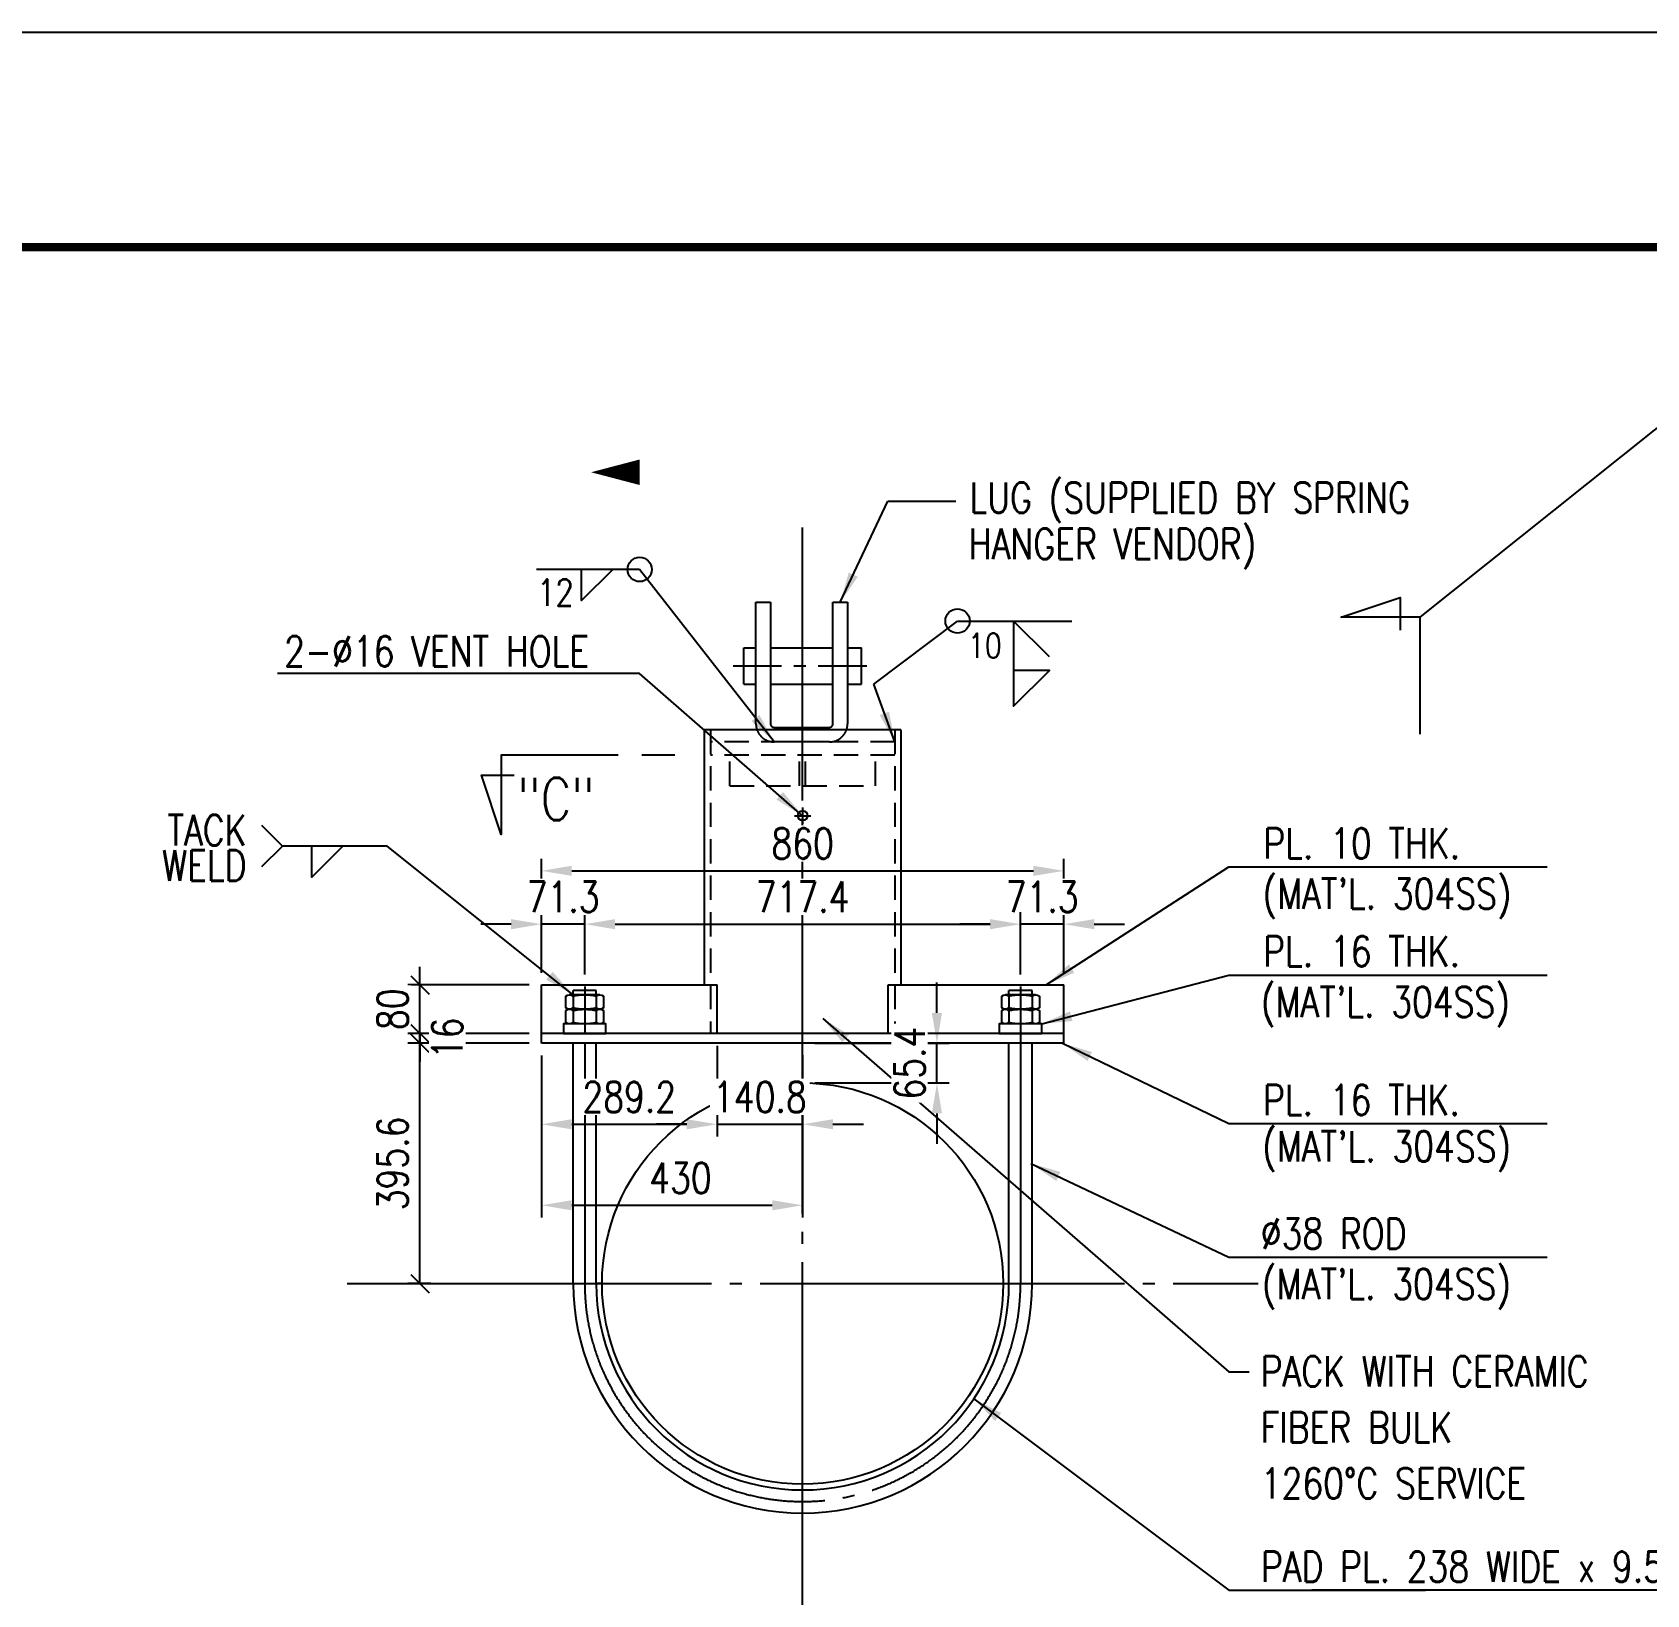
# Model space of a CAD drawing. Header units: millimetres. Extents: x 0 to 91981, y -132907 to 77676.
# Drawn here: x 27057 to 35030, y 69961 to 77676 of the extents above; entities that cross this region are included whole.
import ezdxf
from ezdxf.enums import TextEntityAlignment as Align

# ---------------------------------------------------------------- set-up
doc = ezdxf.new("R2010")
doc.units = ezdxf.units.MM
doc.header["$LTSCALE"] = 60
for name, pattern in [('CENTER', [7, 4, -1, 1, -1]), ('JNK-CENTER', [34, 30, -1.5, 1, -1.5]), ('JNK-HIDDEN', [3, 2, -1]), ('PHA', [30, 20, -2, 2, -2, 2, -2])]:
    doc.linetypes.add(name, pattern=pattern)
for name, color, linetype in [('C', 1, 'CENTER'), ('CEN-R', 1, 'JNK-CENTER'), ('CENTER-R', 1, 'CENTER'), ('CON-C', 4, 'Continuous'), ('CON-G', 3, 'Continuous'), ('CON-W', 7, 'Continuous'), ('CON-Y', 2, 'Continuous'), ('Dim-W', 7, 'Continuous'), ('HID-Y', 2, 'JNK-HIDDEN'), ('PAN-W', 6, 'PHA'), ('TXT-Y', 2, 'Continuous')]:
    doc.layers.add(name, color=color, linetype=linetype)
doc.layers.add('CONT-G', color=3, linetype='Continuous', lineweight=25)
doc.styles.add('SIMPLEX', font='simplex.shx', dxfattribs={"width": 0.8})
doc.dimstyles.new('DIM60', dxfattribs={"dimscale": 60, "dimtxt": 2.5, "dimasz": 2.5, "dimexe": 1, "dimexo": 1, "dimgap": 1, "dimtad": 1, "dimdsep": 46, "dimtxsty": 'SIMPLEX', "dimcen": 0, "dimclrd": 256, "dimclre": 256, "dimclrt": 2, "dimadec": 1, "dimazin": 2, "dimtfac": 1, "dimtix": 1, "dimtmove": 2, "dimatfit": 2, "dimfxl": 1, "dimarcsym": 1})
doc.dimstyles.new('DIM60x3', dxfattribs={"dimscale": 60, "dimtxt": 2.5, "dimasz": 2.5, "dimexe": 1, "dimexo": 1, "dimgap": 1, "dimtad": 1, "dimdec": 1, "dimlfac": 0.333333, "dimdsep": 46, "dimtxsty": 'SIMPLEX', "dimcen": 0, "dimclrd": 256, "dimclre": 256, "dimclrt": 2, "dimadec": 1, "dimazin": 2, "dimtfac": 1, "dimtdec": 1, "dimtix": 1, "dimtmove": 2, "dimatfit": 2, "dimldrblk": 'NONE', "dimfxl": 1, "dimtfill": 1, "dimarcsym": 1})

# ---------------------------------------------------------------- blocks, each defined once
blk = doc.blocks.new('_Oblique')
at = {"color": 0, "linetype": 'ByBlock', "lineweight": -2}
blk.add_line((-0.5, -0.5), (0.5, 0.5), dxfattribs=at)
blk = doc.blocks.new('*D828')
at = {"layer": 'DEFPOINTS', "color": 0, "ltscale": 60, "transparency": 16777216}
for p in [(28971.3, 72683.9), (29571, 72683.9), (29084.3, 71497.1)]:
    blk.add_point(p, dxfattribs=at)
at = {"layer": 'Dim-W', "linetype": 'ByBlock', "lineweight": -2, "ltscale": 60, "transparency": 16777216}
for p, q in [((29511, 72683.9), (28911.3, 72683.9)), ((28971.3, 71497.1), (28971.3, 72683.9)), ((29024.3, 71497.1), (28911.3, 71497.1))]:
    blk.add_line(p, q, dxfattribs=at)
at = {"layer": 'Dim-W', "lineweight": -2, "ltscale": 60, "transparency": 16777216, "xscale": 90, "yscale": 90, "zscale": 90}
for p, rotation in [((28971.3, 72683.9), 90), ((28971.3, 71497.1), 270)]:
    blk.add_blockref('_Oblique', p, dxfattribs=dict(at, rotation=rotation))
at = {"layer": 'Dim-W', "color": 2, "ltscale": 60, "transparency": 16777216, "insert": (28836.3, 72090.5), "char_height": 150, "attachment_point": 5, "rotation": 90, "style": 'SIMPLEX', "bg_fill": 3, "box_fill_scale": 1.1, "bg_fill_color": 256, "bg_fill_true_color": 13158600, "bg_fill_transparency": 0}
blk.add_mtext('395.6', dxfattribs=at)
blk = doc.blocks.new('_None')
blk = doc.blocks.new('*D829')
at = {"layer": 'DEFPOINTS', "color": 0, "ltscale": 60, "transparency": 16777216}
for p in [(28971.3, 72971.9), (29571.3, 72971.9), (29571.3, 72731.9)]:
    blk.add_point(p, dxfattribs=at)
at = {"layer": 'Dim-W', "linetype": 'ByBlock', "lineweight": -2, "ltscale": 60, "transparency": 16777216}
for p, q in [((28971.3, 72971.9), (28971.3, 73061.9)), ((29511.3, 72971.9), (28911.3, 72971.9)), ((28971.3, 72731.9), (28971.3, 72971.9)), ((29511.3, 72731.9), (28911.3, 72731.9)), ((28971.3, 72731.9), (28971.3, 72641.9))]:
    blk.add_line(p, q, dxfattribs=at)
at = {"layer": 'Dim-W', "lineweight": -2, "ltscale": 60, "transparency": 16777216, "xscale": 90, "yscale": 90, "zscale": 90}
for p, rotation in [((28971.3, 72971.9), 270), ((28971.3, 72731.9), 90)]:
    blk.add_blockref('_Oblique', p, dxfattribs=dict(at, rotation=rotation))
at = {"layer": 'Dim-W', "color": 2, "ltscale": 60, "transparency": 16777216, "insert": (28836.3, 72851.9), "char_height": 150, "attachment_point": 5, "rotation": 90, "style": 'SIMPLEX', "bg_fill": 3, "box_fill_scale": 1.1, "bg_fill_color": 256, "bg_fill_true_color": 13158600, "bg_fill_transparency": 0}
blk.add_mtext('80', dxfattribs=at)
blk = doc.blocks.new('*D830')
at = {"layer": 'DEFPOINTS', "color": 0, "ltscale": 60, "transparency": 16777216}
for p in [(28971.3, 72731.9), (29571, 72731.9), (29571.3, 72683.9)]:
    blk.add_point(p, dxfattribs=at)
at = {"layer": 'Dim-W', "linetype": 'ByBlock', "lineweight": -2, "ltscale": 60, "transparency": 16777216}
for p, q in [((28971.3, 72731.9), (28971.3, 72821.9)), ((29511, 72731.9), (28911.3, 72731.9)), ((28971.3, 72683.9), (28971.3, 72731.9)), ((29511.3, 72683.9), (28911.3, 72683.9)), ((28971.3, 72683.9), (28971.3, 72593.9))]:
    blk.add_line(p, q, dxfattribs=at)
at = {"layer": 'Dim-W', "lineweight": -2, "ltscale": 60, "transparency": 16777216, "xscale": 90, "yscale": 90, "zscale": 90}
for p, rotation in [((28971.3, 72731.9), 270), ((28971.3, 72683.9), 90)]:
    blk.add_blockref('_Oblique', p, dxfattribs=dict(at, rotation=rotation))
at = {"layer": 'Dim-W', "color": 2, "ltscale": 60, "transparency": 16777216, "insert": (29106.3, 72707.9), "char_height": 150, "attachment_point": 5, "rotation": 90, "style": 'SIMPLEX', "bg_fill": 3, "box_fill_scale": 1.1, "bg_fill_color": 256, "bg_fill_true_color": 13158600, "bg_fill_transparency": 0}
blk.add_mtext('16', dxfattribs=at)
blk = doc.blocks.new('*D831')
at = {"layer": 'DEFPOINTS', "color": 0, "ltscale": 60, "transparency": 16777216}
for p in [(32151, 73535.3), (29571, 72971.9), (32151, 72971.9)]:
    blk.add_point(p, dxfattribs=at)
at = {"layer": 'Dim-W', "linetype": 'ByBlock', "lineweight": -2, "ltscale": 60, "transparency": 16777216}
for p, q in [((29571, 73031.9), (29571, 73595.3)), ((32151, 73031.9), (32151, 73595.3)), ((29721, 73535.3), (32001, 73535.3))]:
    blk.add_line(p, q, dxfattribs=at)
at = {"layer": 'Dim-W', "ltscale": 60, "transparency": 16777216}
for points in [[(29721, 73560.3), (29721, 73510.3), (29571, 73535.3)], [(32001, 73560.3), (32001, 73510.3), (32151, 73535.3)]]:
    blk.add_solid(points, dxfattribs=at)
at = {"layer": 'Dim-W', "color": 2, "ltscale": 60, "transparency": 16777216, "insert": (30861, 73670.3), "char_height": 150, "attachment_point": 5, "style": 'SIMPLEX', "bg_fill": 3, "box_fill_scale": 1.1, "bg_fill_color": 256, "bg_fill_true_color": 13158600, "bg_fill_transparency": 0}
blk.add_mtext('860', dxfattribs=at)
blk = doc.blocks.new('*D832')
at = {"layer": 'DEFPOINTS', "color": 0, "ltscale": 60, "transparency": 16777216}
for p in [(31937.2, 73271.9), (31937.2, 72963.9), (32151, 72971.9)]:
    blk.add_point(p, dxfattribs=at)
at = {"layer": 'Dim-W', "linetype": 'ByBlock', "lineweight": -2, "ltscale": 60, "transparency": 16777216}
for p, q in [((31937.2, 73023.9), (31937.2, 73331.9)), ((32151, 73031.9), (32151, 73331.9)), ((31787.2, 73271.9), (31637.2, 73271.9)), ((32151, 73271.9), (31937.2, 73271.9)), ((32301, 73271.9), (32451, 73271.9))]:
    blk.add_line(p, q, dxfattribs=at)
at = {"layer": 'Dim-W', "ltscale": 60, "transparency": 16777216}
for points in [[(31787.2, 73296.9), (31787.2, 73246.9), (31937.2, 73271.9)], [(32301, 73296.9), (32301, 73246.9), (32151, 73271.9)]]:
    blk.add_solid(points, dxfattribs=at)
at = {"layer": 'Dim-W', "color": 2, "ltscale": 60, "transparency": 16777216, "insert": (32044.1, 73406.9), "char_height": 150, "attachment_point": 5, "style": 'SIMPLEX', "bg_fill": 3, "box_fill_scale": 1.1, "bg_fill_color": 256, "bg_fill_true_color": 13158600, "bg_fill_transparency": 0}
blk.add_mtext('71.3', dxfattribs=at)
blk = doc.blocks.new('*D833')
at = {"layer": 'DEFPOINTS', "color": 0, "ltscale": 60, "transparency": 16777216}
for p in [(31937.2, 73271.9), (29784.9, 72963.9), (31937.2, 72963.9)]:
    blk.add_point(p, dxfattribs=at)
at = {"layer": 'Dim-W', "linetype": 'ByBlock', "lineweight": -2, "ltscale": 60, "transparency": 16777216}
for p, q in [((29784.9, 73023.9), (29784.9, 73331.9)), ((31937.2, 73023.9), (31937.2, 73331.9)), ((29934.9, 73271.9), (31787.2, 73271.9))]:
    blk.add_line(p, q, dxfattribs=at)
at = {"layer": 'Dim-W', "ltscale": 60, "transparency": 16777216}
for points in [[(29934.9, 73296.9), (29934.9, 73246.9), (29784.9, 73271.9)], [(31787.2, 73296.9), (31787.2, 73246.9), (31937.2, 73271.9)]]:
    blk.add_solid(points, dxfattribs=at)
at = {"layer": 'Dim-W', "color": 2, "ltscale": 60, "transparency": 16777216, "insert": (30861, 73406.9), "char_height": 150, "attachment_point": 5, "style": 'SIMPLEX', "bg_fill": 3, "box_fill_scale": 1.1, "bg_fill_color": 256, "bg_fill_true_color": 13158600, "bg_fill_transparency": 0}
blk.add_mtext('717.4', dxfattribs=at)
blk = doc.blocks.new('*D834')
at = {"layer": 'DEFPOINTS', "color": 0, "ltscale": 60, "transparency": 16777216}
for p in [(29571, 72683.9), (30861, 72684.4), (30861, 71883.9)]:
    blk.add_point(p, dxfattribs=at)
at = {"layer": 'Dim-W', "linetype": 'ByBlock', "lineweight": -2, "ltscale": 60, "transparency": 16777216}
for p, q in [((29571, 72623.9), (29571, 71823.9)), ((30861, 72624.4), (30861, 71823.9)), ((29721, 71883.9), (30711, 71883.9))]:
    blk.add_line(p, q, dxfattribs=at)
at = {"layer": 'Dim-W', "ltscale": 60, "transparency": 16777216}
for points in [[(29721, 71908.9), (29721, 71858.9), (29571, 71883.9)], [(30711, 71908.9), (30711, 71858.9), (30861, 71883.9)]]:
    blk.add_solid(points, dxfattribs=at)
at = {"layer": 'Dim-W', "color": 2, "ltscale": 60, "transparency": 16777216, "insert": (30257.7, 72018.9), "char_height": 150, "attachment_point": 5, "style": 'SIMPLEX', "bg_fill": 3, "box_fill_scale": 1.1, "bg_fill_color": 256, "bg_fill_true_color": 13158600, "bg_fill_transparency": 0}
blk.add_mtext('430', dxfattribs=at)
blk = doc.blocks.new('weld-sy2')
blk.add_lwpolyline([(2.56, 0), (0, -2.56), (0, 0)])
at = {"style": 'SIMPLEX', "width": 0.8}
blk.add_attdef('4', text='', height=2.2, dxfattribs=at).set_placement((-0.6504, -2.992), align=Align.RIGHT)
blk = doc.blocks.new('weld-sy8')
blk.add_lwpolyline([(3.2, -3.2), (0, 0), (0, -7.6), (3.2, -4.4), (0, -4.4)])
blk = doc.blocks.new('SECMARK2')
at = {"layer": 'CON-C'}
blk.add_line((0, 0), (-2.72, 0), dxfattribs=at)
blk.add_lwpolyline([(-4.67, 0), (-14.32, 0), (-14.32, 6.51), (-15.93, 1.64), (-13.23, 1.64)], dxfattribs=at)
at = {"layer": 'CON-C', "style": 'SIMPLEX', "width": 0.8}
blk.add_attdef('TAG', (-12.98, 1.18), '', height=3.5, dxfattribs=at)
blk = doc.blocks.new('*D880')
at = {"layer": 'DEFPOINTS', "color": 0, "ltscale": 60, "transparency": 16777216}
for p in [(29571, 73271.9), (29571, 72971.9), (29784.9, 72963.9)]:
    blk.add_point(p, dxfattribs=at)
at = {"layer": 'Dim-W', "linetype": 'ByBlock', "lineweight": -2, "ltscale": 60, "transparency": 16777216}
for p, q in [((29571, 73031.9), (29571, 73331.9)), ((29784.9, 73023.9), (29784.9, 73331.9)), ((29421, 73271.9), (29271, 73271.9)), ((29784.9, 73271.9), (29571, 73271.9)), ((29934.9, 73271.9), (30084.9, 73271.9))]:
    blk.add_line(p, q, dxfattribs=at)
at = {"layer": 'Dim-W', "ltscale": 60, "transparency": 16777216}
for points in [[(29421, 73296.9), (29421, 73246.9), (29571, 73271.9)], [(29934.9, 73296.9), (29934.9, 73246.9), (29784.9, 73271.9)]]:
    blk.add_solid(points, dxfattribs=at)
at = {"layer": 'Dim-W', "color": 2, "ltscale": 60, "transparency": 16777216, "insert": (29678, 73406.9), "char_height": 150, "attachment_point": 5, "style": 'SIMPLEX', "bg_fill": 3, "box_fill_scale": 1.1, "bg_fill_color": 256, "bg_fill_true_color": 13158600, "bg_fill_transparency": 0}
blk.add_mtext('71.3', dxfattribs=at)
blk = doc.blocks.new('*D941')
at = {"layer": 'DEFPOINTS', "color": 0, "ltscale": 60, "transparency": 16777216}
for p in [(30861, 72683.9), (31524.4, 72683.9), (30861, 72487.7)]:
    blk.add_point(p, dxfattribs=at)
at = {"layer": 'Dim-W', "linetype": 'ByBlock', "lineweight": -2, "ltscale": 60, "transparency": 16777216}
for p, q in [((31524.4, 72833.9), (31524.4, 72983.9)), ((30921, 72683.9), (31584.4, 72683.9)), ((31524.4, 72487.7), (31524.4, 72683.9)), ((30921, 72487.7), (31584.4, 72487.7)), ((31524.4, 72337.7), (31524.4, 72187.7))]:
    blk.add_line(p, q, dxfattribs=at)
at = {"layer": 'Dim-W', "ltscale": 60, "transparency": 16777216}
for points in [[(31499.4, 72833.9), (31549.4, 72833.9), (31524.4, 72683.9)], [(31499.4, 72337.7), (31549.4, 72337.7), (31524.4, 72487.7)]]:
    blk.add_solid(points, dxfattribs=at)
at = {"layer": 'Dim-W', "color": 2, "ltscale": 60, "transparency": 16777216, "insert": (31389.4, 72585.8), "char_height": 150, "attachment_point": 5, "rotation": 90, "style": 'SIMPLEX', "bg_fill": 3, "box_fill_scale": 1.1, "bg_fill_color": 256, "bg_fill_true_color": 13158600, "bg_fill_transparency": 0}
blk.add_mtext('65.4', dxfattribs=at)
blk = doc.blocks.new('U-BEND NUTS')
at = {"layer": 'CENTER-R'}
blk.add_line((0, 232), (0, 0), dxfattribs=at)
at = {"layer": 'CON-W', "color": 3}
for p, q in [((74.6, 192), (-74.6, 192)), ((57, 212), (-57, 212)), ((-57, 192), (-57, 212)), ((-57, 185.3), (-57, 126.7)), ((57, 192), (57, 212)), ((57, 185.3), (57, 126.7)), ((74.6, 120), (-74.6, 120)), ((74.6, 120), (-74.6, 120)), ((-57, 113.3), (-57, 54.7)), ((57, 113.3), (57, 54.7)), ((74.6, 48), (-74.6, 48))]:
    blk.add_line(p, q, dxfattribs=at)
for points in [[(-93, 185.3, -0.372659), (-57, 185.3, -0.117627), (57, 185.3, -0.372659), (93, 185.3), (93, 126.7, -0.372659), (57, 126.7, -0.117627), (-57, 126.7, -0.372659), (-93, 126.7)], [(-93, 113.3, -0.372659), (-57, 113.3, -0.117627), (57, 113.3, -0.372659), (93, 113.3), (93, 54.7, -0.372659), (57, 54.7, -0.117627), (-57, 54.7, -0.372659), (-93, 54.7)]]:
    blk.add_lwpolyline(points, format="xyb", close=True, dxfattribs=at)
blk.add_lwpolyline([(105, 0), (105, 48), (-105, 48), (-105, 0)], close=True, dxfattribs=at)
blk = doc.blocks.new('*D943')
at = {"layer": 'DEFPOINTS', "color": 0, "ltscale": 60, "transparency": 16777216}
for p in [(30438.6, 72731.9), (29571, 72683.9), (30438.6, 72283.9)]:
    blk.add_point(p, dxfattribs=at)
at = {"layer": 'Dim-W', "linetype": 'ByBlock', "lineweight": -2, "ltscale": 60, "transparency": 16777216}
for p, q in [((30438.6, 72671.9), (30438.6, 72223.9)), ((29571, 72623.9), (29571, 72223.9)), ((29721, 72283.9), (30288.6, 72283.9))]:
    blk.add_line(p, q, dxfattribs=at)
at = {"layer": 'Dim-W', "ltscale": 60, "transparency": 16777216}
for points in [[(29721, 72308.9), (29721, 72258.9), (29571, 72283.9)], [(30288.6, 72308.9), (30288.6, 72258.9), (30438.6, 72283.9)]]:
    blk.add_solid(points, dxfattribs=at)
at = {"layer": 'Dim-W', "color": 2, "ltscale": 60, "transparency": 16777216, "insert": (30004.8, 72418.9), "char_height": 150, "attachment_point": 5, "style": 'SIMPLEX', "bg_fill": 3, "box_fill_scale": 1.1, "bg_fill_color": 256, "bg_fill_true_color": 13158600, "bg_fill_transparency": 0}
blk.add_mtext('289.2', dxfattribs=at)
blk = doc.blocks.new('*D944')
at = {"layer": 'DEFPOINTS', "color": 0, "ltscale": 60, "transparency": 16777216}
for p in [(30438.6, 72731.9), (30861, 72684.4), (30861, 72283.9)]:
    blk.add_point(p, dxfattribs=at)
at = {"layer": 'Dim-W', "linetype": 'ByBlock', "lineweight": -2, "ltscale": 60, "transparency": 16777216}
for p, q in [((30438.6, 72671.9), (30438.6, 72223.9)), ((30861, 72624.4), (30861, 72223.9)), ((30288.6, 72283.9), (30138.6, 72283.9)), ((30438.6, 72283.9), (30861, 72283.9)), ((31011, 72283.9), (31161, 72283.9))]:
    blk.add_line(p, q, dxfattribs=at)
at = {"layer": 'Dim-W', "ltscale": 60, "transparency": 16777216}
for points in [[(30288.6, 72308.9), (30288.6, 72258.9), (30438.6, 72283.9)], [(31011, 72308.9), (31011, 72258.9), (30861, 72283.9)]]:
    blk.add_solid(points, dxfattribs=at)
at = {"layer": 'Dim-W', "color": 2, "ltscale": 60, "transparency": 16777216, "insert": (30649.8, 72418.9), "char_height": 150, "attachment_point": 5, "style": 'SIMPLEX', "bg_fill": 3, "box_fill_scale": 1.1, "bg_fill_color": 256, "bg_fill_true_color": 13158600, "bg_fill_transparency": 0}
blk.add_mtext('140.8', dxfattribs=at)
blk = doc.blocks.new('TITLE')
at = {"color": 7}
blk.add_line((841, 594.85), (0, 594.85), dxfattribs=at)
at = {"color": 7, "const_width": 0.707}
blk.add_lwpolyline([(823.32, 577.17), (27.94, 577.17)], dxfattribs=at)

msp = doc.modelspace()

# ---------------------------------------------------------------- linework, layer by layer
at = {"elevation": -1544.59734}
msp.add_lwpolyline([(30056.01995, 75023.50973, 0, 0, 0), (30056.01995, 75503.50973, 126, 0, 0), (29816.01995, 75503.50973, 0, 0, 0)], format="xyseb", dxfattribs=at)
msp.add_lwpolyline([(28190.74218, 73557.01918), (28291.54218, 73657.81918), (28190.74218, 73758.61918)])
at = {"layer": 'C'}
msp.add_line((30517.51327, 74546.8525), (31220.4049, 74546.8525), dxfattribs=at)
msp.add_line((30517.51327, 74546.8525), (31220.4049, 74546.8525), dxfattribs=at)
at = {"layer": 'CEN-R'}
for p, q in [((30861.03021, 69803.23834), (30861.03021, 75230.79597)), ((30861.03021, 73847.3027), (30861.03021, 73767.3027)), ((30821.03021, 73807.3027), (30901.03021, 73807.3027)), ((31937.1902, 72731.85252), (31937.19021, 71497.13185)), ((28611.03021, 71497.13185), (33111.03021, 71497.13185))]:
    msp.add_line(p, q, dxfattribs=at)
msp.add_arc((30861.03021, 71497.13185), 1076.16, 180, 0, dxfattribs=at)
at = {"layer": 'CON-C'}
for points in [[(33911.28267, 74788.47511), (35402.03001, 75978.39418), (37180.35184, 74594.16604), (36985.71559, 74951.34189), (36716.07976, 74745.01957)], [(33911.28267, 74209.47511), (33911.28267, 74788.47511), (33520.68267, 74788.47511), (33812.68267, 74885.47511), (33812.68267, 74723.47511)]]:
    msp.add_lwpolyline(points, dxfattribs=at)
at = {"layer": 'CON-G'}
for p, q in [((29571.0302, 72683.8525), (29571.0302, 72731.8525)), ((32151.03021, 72731.85252), (29571.03021, 72731.8525)), ((32151.03022, 72683.8525), (32151.03022, 72731.8525))]:
    msp.add_line(p, q, dxfattribs=at)
at = {"layer": 'CON-W'}
msp.add_line((31626.18199, 74768.72944, 604.47657), (32191.35501, 74768.72944, 604.47657), dxfattribs=at)
at = {"layer": 'CON-W', "color": 3}
for p, q in [((29571.0302, 72731.85252), (29571.03021, 72971.85252)), ((32151.03022, 72731.85252), (32151.03021, 72971.85252)), ((29727.87021, 71497.13185), (29727.87021, 72683.8525)), ((29841.87021, 71497.13185), (29841.87021, 72683.8525)), ((31880.19021, 71497.13185), (31880.19021, 72683.8525)), ((31994.19021, 71497.13185), (31994.19021, 72683.8525)), ((29870.43021, 71497.13185), (29841.87021, 71497.13185)), ((31851.63021, 71497.13185), (31880.19021, 71497.13185))]:
    msp.add_line(p, q, dxfattribs=at)
at = {"layer": 'CON-W'}
for centre in [(30056.01995, 75023.50973, -1217.17253), (31626.18199, 74768.72944, 604.47657)]:
    msp.add_circle(centre, 60, dxfattribs=at)
at = {"layer": 'CON-W', "color": 3}
msp.add_circle((30861.03021, 71497.13185), 990.6, dxfattribs=at)
for radius in [1133.16, 1019.16]:
    msp.add_arc((30861.03021, 71497.13185), radius, 180, 0, dxfattribs=at)
at = {"layer": 'CONT-G'}
for p, q in [((31346.8802, 74231.8525), (30375.1802, 74231.8525)), ((30375.1802, 74231.8525), (30375.1802, 72971.85252)), ((31346.8802, 74231.8525), (30375.1802, 74231.8525)), ((31346.8802, 74231.8525), (31346.8802, 72971.85252))]:
    msp.add_line(p, q, dxfattribs=at)
msp.add_circle((30861.03021, 73807.3027), 24, dxfattribs=at)
at = {"layer": 'HID-Y', "color": 2}
for p, q in [((30406.1102, 74231.8525), (30406.1102, 72731.8525)), ((30406.1102, 74231.8525), (30406.1102, 72731.8525)), ((31315.9502, 74231.8525), (31315.9502, 72731.8525)), ((31315.9502, 74231.8525), (31315.9502, 72731.8525)), ((31315.9502, 74171.8525), (30406.1102, 74171.8525)), ((31315.9502, 74171.8525), (30406.1102, 74171.8525)), ((31315.9502, 74105.8525), (30406.1102, 74105.8525)), ((30501.03021, 73955.8525), (30501.03021, 74105.8525)), ((30846.03021, 73955.8525), (30846.03021, 74105.8525)), ((30876.03021, 73955.8525), (30876.03021, 74105.8525)), ((31221.03021, 73955.8525), (31221.03021, 74105.8525)), ((30501.03021, 73955.8525), (31221.03021, 73955.8525))]:
    msp.add_line(p, q, dxfattribs=at)
at = {"layer": 'PAN-W'}
for p, q in [((30570.42601, 74636.8525), (30630.42601, 74636.8525)), ((30570.42601, 74456.8525), (30570.42601, 74636.8525)), ((30570.42601, 74636.8525), (30630.42601, 74636.8525)), ((30570.42601, 74456.8525), (30570.42601, 74636.8525)), ((30702.42601, 74636.8525), (31011.03021, 74636.8525)), ((30702.42601, 74636.8525), (31011.03021, 74636.8525)), ((31083.03021, 74636.8525), (31151.63443, 74636.8525)), ((31083.03021, 74636.8525), (31151.63443, 74636.8525)), ((31151.63443, 74456.8525), (31151.63443, 74636.8525)), ((31151.63443, 74456.8525), (31151.63443, 74636.8525)), ((30570.42601, 74456.8525), (30630.42601, 74456.8525)), ((30570.42601, 74456.8525), (30630.42601, 74456.8525)), ((30702.42601, 74456.8525), (31011.03021, 74456.8525)), ((30702.42601, 74456.8525), (31011.03021, 74456.8525)), ((31083.03021, 74456.8525), (31151.63443, 74456.8525)), ((31083.03021, 74456.8525), (31151.63443, 74456.8525))]:
    msp.add_line(p, q, dxfattribs=at)
msp.add_lwpolyline([(30702.42601, 74261.8525, 0.4142135624), (30720.42601, 74243.8525), (30993.03021, 74243.8525, 0.4142135624), (31011.03021, 74261.8525), (31011.03021, 74861.8525), (31083.03021, 74861.8525), (31083.03021, 74261.8525, -0.4142135624), (30993.03021, 74171.8525), (30720.42601, 74171.8525, -0.4142135624), (30630.42601, 74261.8525), (30630.42601, 74861.8525), (30702.42601, 74861.8525)], format="xyb", close=True, dxfattribs=at)
msp.add_lwpolyline([(30702.42601, 74261.8525, 0.4142135624), (30720.42601, 74243.8525), (30993.03021, 74243.8525, 0.4142135624), (31011.03021, 74261.8525), (31011.03021, 74861.8525), (31083.03021, 74861.8525), (31083.03021, 74261.8525, -0.4142135624), (30993.03021, 74171.8525), (30720.42601, 74171.8525, -0.4142135624), (30630.42601, 74261.8525), (30630.42601, 74861.8525), (30702.42601, 74861.8525)], format="xyb", close=True, dxfattribs=at)

# ---------------------------------------------------------------- block references
at = {"layer": 'CON-W', "xscale": 60, "yscale": 60, "zscale": 60}
msp.add_blockref('weld-sy2', (29769.46313, 75023.50973, -1217.17253), dxfattribs=at).add_auto_attribs({'4': '12'})
at = {"layer": 'CON-W'}
for name, p, xscale, yscale, zscale in [('weld-sy8', (31903.10507, 74768.72944, 604.47657), 55.38461538461539, 55.38461538461539, 55.38461538461539), ('weld-sy2', (28436.6665, 73657.81918), 60, 60, 60)]:
    msp.add_blockref(name, p, dxfattribs=dict(at, xscale=xscale, yscale=yscale, zscale=zscale))

# ---------------------------------------------------------------- texts
at = {"style": 'SIMPLEX', "width": 0.8}
msp.add_attdef('10', text='', height=121.84615, dxfattribs=at).set_placement((31844.43829, 74586.82341, 604.47657), align=Align.RIGHT)
at = {"layer": 'CON-Y', "style": 'SIMPLEX', "width": 0.8}
for s, p in [('LUG (SUPPLIED BY SPRING', (31685.28975, 75303.086, 354.71021)), ('HANGER VENDOR)', (31681.83539, 75075.07396, 354.71021)), ('2-%%C16 VENT HOLE', (28300.12767, 74544.34852, -327.42481)), ('PL. 10 THK.', (33136.77623, 73595.60377)), ("(MAT'L. 304SS)", (33132.98195, 73347.61989)), ('PL. 16 THK.', (33135.999, 73062.97661)), ("(MAT'L. 304SS)", (33125.1601, 72813.23747)), ('PL. 16 THK.', (33135.03997, 72328.82533)), ("(MAT'L. 304SS)", (33131.24569, 72099.72947)), ('%%C38 ROD', (33123.58679, 71669.08305)), ("(MAT'L. 304SS)", (33130.18679, 71419.99731))]:
    msp.add_text(s, height=150, dxfattribs=at).set_placement(p)
for tag, p in [('TACK', (28114.94866, 73736.07865)), ('WELD', (28114.94866, 73561.67776))]:
    msp.add_attdef(tag, text='TYP.', height=150, dxfattribs=at).set_placement(p, align=Align.MIDDLE_RIGHT)
at = {"layer": 'TXT-Y', "style": 'SIMPLEX', "width": 0.8}
for s, p in [('PACK WITH CERAMIC', (33123.51203, 70988.9923, -1230.1253)), ('FIBER BULK', (33123.51203, 70712.33592, -1230.1253)), ('1260%%DC SERVICE', (33123.51203, 70435.6794, -1230.1253)), ('PAD PL. 238 WIDE x 9.52 THK. ', (33124.98254, 70023.91602))]:
    msp.add_text(s, height=150, dxfattribs=at).set_placement(p)

# ---------------------------------------------------------------- leaders
at = {"layer": 'Dim-W'}
for points, override in [([(31047.03021, 74861.8525), (31282.09485, 75360.35432), (31618.2245, 75360.35432)], {"dimtad": 0}), ([(30720.42601, 74171.8525, -327.42481), (30056.01995, 75023.50973, -327.42481), (29546.95897, 75023.50973, -327.42481)], {"dimgap": 1, "dimtad": 0}), ([(31315.95023, 74171.8525), (31212.47603, 74456.8525), (31626.18199, 74768.72944)], {"dimgap": 1, "dimtad": 0}), ([(30960.59002, 72805.74621), (32965.50431, 71061.93949), (33066.34258, 71061.93949)], {"dimgap": 1, "dimtad": 0, "dimatfit": 3, "dimtfill": 1}), ([(32144.19022, 72683.8525), (32965.50431, 72287.51066), (34538.92931, 72287.51066)], {"dimtad": 0}), ([(31988.19021, 72090.49217), (32965.50431, 71627.76838), (34538.92931, 71627.76838)], {"dimtad": 0}), ([(31706.96441, 70928.72844), (32965.50431, 69982.60134), (33937.71374, 69982.60134)], {"dimgap": 1, "dimtad": 0}), ([(37925.31247, 70926.5517), (36098.51001, 69982.60134), (33375.66373, 69982.60134)], {"dimtad": 0})]:
    msp.add_leader(points, dimstyle='DIM60', override=override, dxfattribs=at)

# ---------------------------------------------------------------- next in the draw order: dimensions: what is measured, and where the dimension line sits
at = {"layer": 'Dim-W', "ltscale": 60}
dim = msp.add_linear_dim(base=(28971.33087, 72683.8525, 327.42481), p1=(29084.30691, 71497.13185, 327.42481), p2=(29571.0302, 72683.8525, 327.42481), angle=90, dimstyle='DIM60x3', override={"dimasz": 1.5, "dimblk1": 'Oblique', "dimblk2": 'Oblique', "dimsah": 1}, dxfattribs=at)
dim.commit()
dim.dimension.update_dxf_attribs({"geometry": '*D828', "text_midpoint": (28836.33087, 72090.49218, 327.42481)})

# ---------------------------------------------------------------- next in the draw order: dimensions: what is measured, and where the dimension line sits
dim = msp.add_linear_dim(base=(28971.33087, 72971.8525, 327.42481), p1=(29571.33087, 72731.8525, 327.42481), p2=(29571.33087, 72971.8525, 327.42481), angle=90, dimstyle='DIM60x3', override={"dimasz": 1.5, "dimblk1": 'Oblique', "dimblk2": 'Oblique', "dimsah": 1}, dxfattribs=at)
dim.commit()
dim.dimension.update_dxf_attribs({"geometry": '*D829', "text_midpoint": (28836.33087, 72851.8525, 327.42481)})

# ---------------------------------------------------------------- next in the draw order: dimensions: what is measured, and where the dimension line sits
dim = msp.add_linear_dim(base=(32151.03021, 73535.32956), p1=(29571.03021, 72971.8525), p2=(32151.03021, 72971.85252), dimstyle='DIM60x3', override={"dimtmove": 0}, dxfattribs=at)
dim.commit()
dim.dimension.update_dxf_attribs({"geometry": '*D831', "text_midpoint": (30861.03021, 73535.32956), "dimtype": 160})
dim = msp.add_linear_dim(base=(28971.33087, 72731.85252, 327.42481), p1=(29571.33087, 72683.8525, 327.42481), p2=(29571.0302, 72731.85252, 327.42481), angle=90, dimstyle='DIM60x3', override={"dimasz": 1.5, "dimtad": 4, "dimblk1": 'Oblique', "dimblk2": 'Oblique', "dimsah": 1}, dxfattribs=at)
dim.commit()
dim.dimension.update_dxf_attribs({"geometry": '*D830', "text_midpoint": (29106.33087, 72707.85251, 327.42481)})

# ---------------------------------------------------------------- next in the draw order: block references
at = {"layer": 'Dim-W'}
ref = msp.add_blockref('SECMARK2', (30230.74424, 74105.8525), dxfattribs=dict(at, xscale=-60, yscale=60, zscale=60, rotation=180))
ref.add_attrib('TAG', '"C"', (29451.94424, 73785.0525), dxfattribs={"layer": 'CON-C', "height": 210, "style": 'SIMPLEX', "width": 0.8})

# ---------------------------------------------------------------- next in the draw order: dimensions: what is measured, and where the dimension line sits
at = {"layer": 'Dim-W', "ltscale": 60}
dim = msp.add_linear_dim(base=(31937.19021, 73271.86995), p1=(32151.03021, 72971.85252), p2=(31937.19021, 72963.85252), dimstyle='DIM60x3', dxfattribs=at)
dim.commit()
dim.dimension.update_dxf_attribs({"geometry": '*D832', "text_midpoint": (32044.11021, 73406.86995)})
dim = msp.add_linear_dim(base=(30861.03021, 71883.8525), p1=(29571.0302, 72683.8525), p2=(30861.03021, 72684.40946), dimstyle='DIM60x3', override={"dimtmove": 0}, dxfattribs=at)
dim.commit()
dim.dimension.update_dxf_attribs({"geometry": '*D834', "text_midpoint": (30257.70054, 71883.8525), "dimtype": 160})

# ---------------------------------------------------------------- next in the draw order: leaders
at = {"layer": 'Dim-W'}
for points, override in [([(30861.03021, 73807.3027, -327.42481), (30056.01995, 74509.47708, -327.42481), (28266.94219, 74509.47708, -327.42481)], {"dimtad": 0}), ([(29727.87021, 72923.85252), (28808.64852, 73657.81918), (28291.54218, 73657.81918)], {"dimgap": 1, "dimtad": 0})]:
    msp.add_leader(points, dimstyle='DIM60', override=override, dxfattribs=at)

# ---------------------------------------------------------------- next in the draw order: linework, layer by layer
at = {"layer": 'CEN-R'}
msp.add_line((29784.87021, 72683.8525), (29784.87021, 71497.13185), dxfattribs=at)
at = {"layer": 'CON-G'}
msp.add_line((32151.0302, 72683.85252), (29571.0302, 72683.8525), dxfattribs=at)

# ---------------------------------------------------------------- next in the draw order: dimensions: what is measured, and where the dimension line sits
at = {"layer": 'Dim-W', "ltscale": 60}
dim = msp.add_linear_dim(base=(31937.19021, 73271.85252), p1=(29784.87021, 72963.85252), p2=(31937.19021, 72963.85252), dimstyle='DIM60x3', override={"dimtmove": 0}, dxfattribs=at)
dim.commit()
dim.dimension.update_dxf_attribs({"geometry": '*D833', "text_midpoint": (30861.03021, 73406.85252)})

# ---------------------------------------------------------------- next in the draw order: leaders
at = {"layer": 'Dim-W'}
for points, override in [([(32063.60758, 72971.8525), (32965.50431, 73554.28909), (34538.92931, 73554.28909)], {"dimtad": 0}), ([(32042.19048, 72779.8525), (32965.50431, 73019.90668), (34538.92931, 73019.90668)], {"dimgap": 1, "dimtad": 0})]:
    msp.add_leader(points, dimstyle='DIM60', override=override, dxfattribs=at)

# ---------------------------------------------------------------- next in the draw order: linework, layer by layer
at = {"layer": 'CON-G'}
for p, q in [((29571.03021, 72971.85252), (30438.63021, 72971.8525)), ((31283.43021, 72971.85254), (32151.03021, 72971.85252))]:
    msp.add_line(p, q, dxfattribs=at)
at = {"layer": 'CON-W', "color": 3}
for p, q in [((30438.6302, 72731.85252), (30438.63021, 72971.85252)), ((31283.4302, 72731.85252), (31283.43021, 72971.85252))]:
    msp.add_line(p, q, dxfattribs=at)

# ---------------------------------------------------------------- next in the draw order: block references
msp.add_blockref('U-BEND NUTS', (31937.19048, 72731.85252))

# ---------------------------------------------------------------- next in the draw order: dimensions: what is measured, and where the dimension line sits
at = {"layer": 'Dim-W', "ltscale": 60}
dim = msp.add_linear_dim(base=(29571.03021, 73271.85252), p1=(29784.87021, 72963.85252), p2=(29571.03021, 72971.8525), dimstyle='DIM60x3', dxfattribs=at)
dim.commit()
dim.dimension.update_dxf_attribs({"geometry": '*D880', "text_midpoint": (29677.95021, 73406.85252)})
dim = msp.add_linear_dim(base=(31524.35988, 72683.8525), p1=(30861.03021, 72487.73185), p2=(30861.03021, 72683.8525), angle=90, dimstyle='DIM60x3', dxfattribs=at)
dim.commit()
dim.dimension.update_dxf_attribs({"geometry": '*D941', "text_midpoint": (31389.35988, 72585.79218)})

# ---------------------------------------------------------------- next in the draw order: block references
msp.add_blockref('U-BEND NUTS', (29784.87048, 72731.85252))

# ---------------------------------------------------------------- next in the draw order: dimensions: what is measured, and where the dimension line sits
dim = msp.add_linear_dim(base=(30438.6302, 72283.8525), p1=(29571.03021, 72683.8525), p2=(30438.6302, 72731.85252), dimstyle='DIM60x3', override={"dimtmove": 0}, dxfattribs=at)
dim.commit()
dim.dimension.update_dxf_attribs({"geometry": '*D943', "text_midpoint": (30004.83021, 72418.8525)})

# ---------------------------------------------------------------- next in the draw order: dimensions: what is measured, and where the dimension line sits
dim = msp.add_linear_dim(base=(30861.03021, 72283.8525), p1=(30438.6302, 72731.85252), p2=(30861.03021, 72684.40946), dimstyle='DIM60x3', dxfattribs=at)
dim.commit()
dim.dimension.update_dxf_attribs({"geometry": '*D944', "text_midpoint": (30649.83021, 72418.8525)})

# ---------------------------------------------------------------- next in the draw order: block references
at = {"linetype": 'ByBlock', "xscale": 59.9999999939999, "yscale": 59.9999999939999, "zscale": 59.9999999939999}
msp.add_blockref('TITLE', (1591.41048, 41984.79921), dxfattribs=at)

doc.saveas('drawing.dxf')
